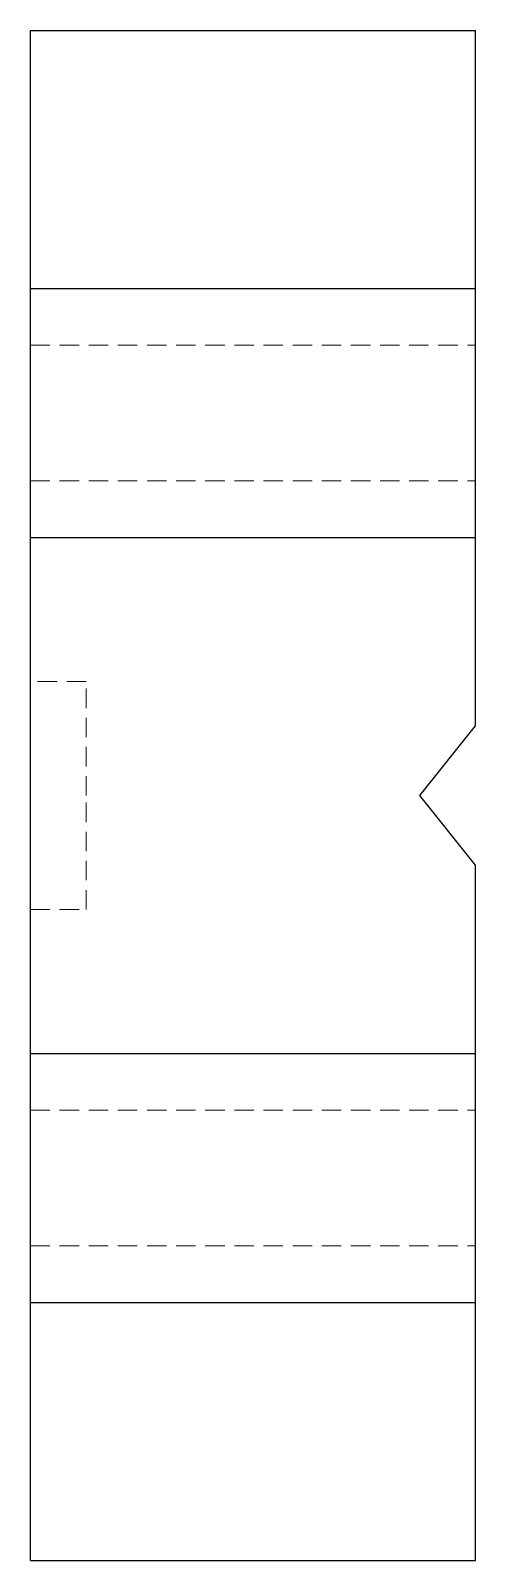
# Model space of a CAD drawing. Header units: millimetres. Extents: x 58 to 238, y 7 to 173.
# Drawn here: x 208.5 to 237.5, y 7 to 107 of the extents above.
import ezdxf

# ---------------------------------------------------------------- set-up
doc = ezdxf.new("R2010")
doc.units = ezdxf.units.MM
doc.linetypes.add('HIDDEN', pattern=[1.905, 1.27, -0.635])

msp = doc.modelspace()

# ---------------------------------------------------------------- linework, layer by layer
at = {"color": 7, "linetype": 'Continuous', "lineweight": 25}
for p, q in [((208.45, 107), (237.55, 107)), ((208.45, 90.14), (208.45, 107)), ((237.55, 90.14), (237.55, 107)), ((208.45, 73.86), (208.45, 90.14)), ((208.45, 90.14), (237.55, 90.14)), ((237.55, 73.86), (237.55, 90.14)), ((208.45, 73.86), (237.55, 73.86)), ((208.45, 40.14), (208.45, 73.86)), ((237.55, 61.55), (237.55, 73.86)), ((233.91, 57), (237.55, 61.55)), ((237.55, 52.45), (233.91, 57)), ((237.55, 40.14), (237.55, 52.45)), ((208.45, 23.86), (208.45, 40.14)), ((208.45, 40.14), (237.55, 40.14)), ((237.55, 23.86), (237.55, 40.14)), ((208.45, 23.86), (237.55, 23.86)), ((208.45, 7), (208.45, 23.86)), ((237.55, 7), (237.55, 23.86)), ((208.45, 7), (237.55, 7))]:
    msp.add_line(p, q, dxfattribs=at)
at = {"color": 7, "linetype": 'HIDDEN', "lineweight": 18}
for p, q in [((208.45, 86.44), (237.55, 86.44)), ((208.45, 77.56), (237.55, 77.56)), ((212.09, 64.45), (208.45, 64.45)), ((212.09, 57), (212.09, 64.45)), ((212.09, 49.55), (212.09, 57)), ((208.45, 49.55), (212.09, 49.55)), ((208.45, 36.44), (237.55, 36.44)), ((208.45, 27.56), (237.55, 27.56))]:
    msp.add_line(p, q, dxfattribs=at)

doc.saveas('drawing.dxf')
